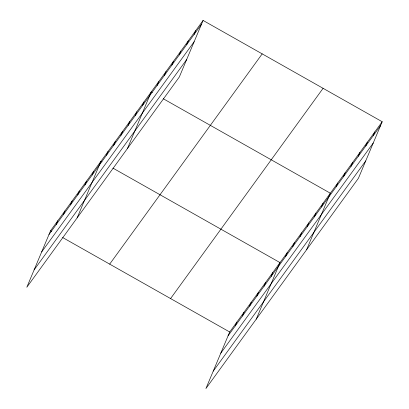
<?xml version="1.0" encoding="UTF-8"?>
<svg xmlns="http://www.w3.org/2000/svg" width="409" height="409" viewBox="0 0 409 409"><rect width="100%" height="100%" fill="white"/><g stroke="black" fill="none" stroke-linecap="round" stroke-linejoin="round"><path stroke-width="0.61" d="M203.089 20.45L50.583 230.707L26.81 287.266L179.316 77.01L203.089 20.45L382.19 121.734L358.417 178.293L205.911 388.55L229.684 331.99L382.19 121.734M56.161 224.633L57.776 220.794M63.349 214.72L64.965 210.88M70.542 204.807L72.153 200.972M77.73 194.899L79.341 191.059M84.919 184.986L86.534 181.146M92.107 175.072L93.722 171.233M77.137 217.885L100.911 161.32L102.005 161.938M106.488 155.246L108.099 151.412M113.676 145.338L115.292 141.499M120.865 135.425L122.48 131.586M128.058 125.512L129.668 121.672M135.246 115.599L136.862 111.759M142.434 105.686L144.05 101.851M127.465 148.498L151.238 91.938L152.332 92.557M157.03 85.563L158.646 81.723M164.438 75.348L166.054 71.514M171.846 65.138L173.462 61.299M179.254 54.924L180.87 51.089M186.662 44.714L188.278 40.874M194.071 34.499L195.681 30.665M235.262 325.917L236.877 322.077M242.45 316.004L244.066 312.164M249.638 306.09L251.254 302.251M256.832 296.177L258.442 292.338M264.02 286.264L265.635 282.43M271.208 276.356L272.823 272.517M256.238 319.163L280.012 262.604L112.95 168.13M285.589 256.53L287.2 252.69M292.778 246.617L294.393 242.777M299.966 236.704L301.581 232.869M307.159 226.796L308.769 222.956M314.347 216.882L315.963 213.043M321.535 206.969L323.151 203.13M306.566 249.781L330.339 193.217L163.278 98.748M336.132 186.847L337.747 183.007M343.54 176.632L345.155 172.792M350.948 166.422L352.563 162.583M358.356 156.207L359.971 152.368M365.764 145.993L367.379 142.158M373.172 135.783L374.782 131.943M48.973 234.546L201.479 24.289M41.657 251.944L194.163 41.687M34.121 269.868L186.627 59.612M109.689 264.127L262.195 53.876M170.584 298.565L323.09 88.308M228.074 335.825L380.58 125.568M220.758 353.228L373.264 142.971M213.222 371.152L365.728 160.895M50.583 230.707L51.677 231.325M62.623 237.517L229.684 331.99"/></g></svg>
